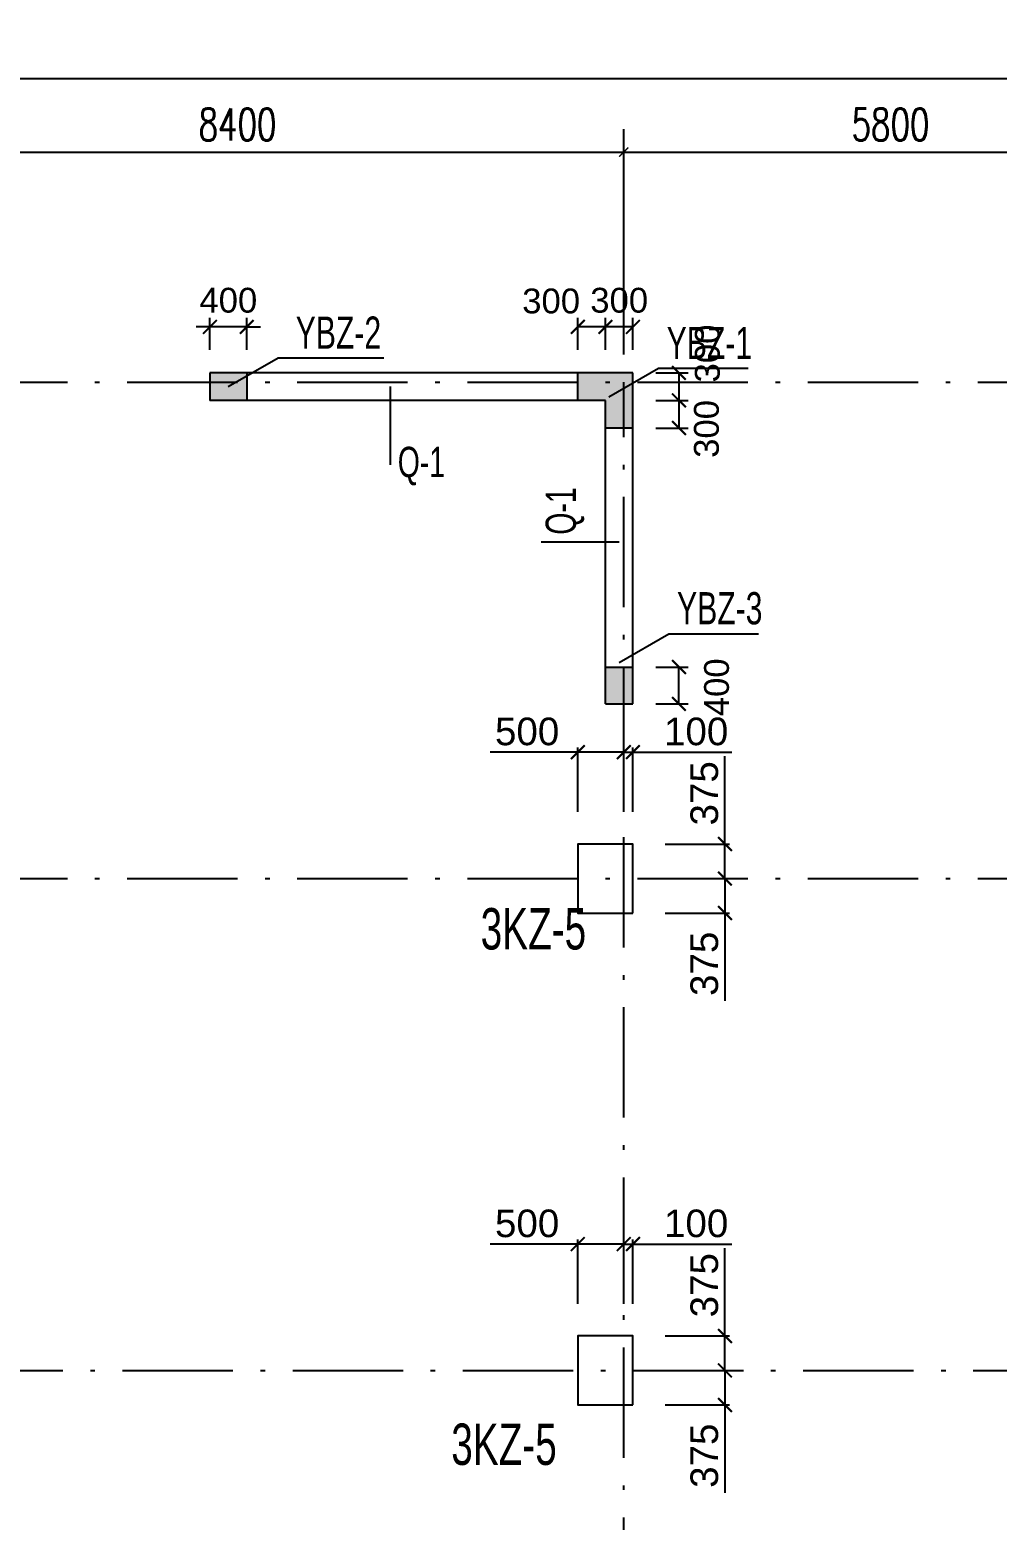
# Model space of a CAD drawing. Header units: millimetres. Extents: x -3831 to 465700, y 39900 to 106100.
# Drawn here: x 154442 to 164960, y 88922 to 105131 of the extents above; entities that cross this region are included whole.
import ezdxf

# ---------------------------------------------------------------- set-up
doc = ezdxf.new("R2010")
doc.units = ezdxf.units.MM
doc.linetypes.add('线型2', pattern=[1850, 1200, -300, 50, -300])
for name, color, linetype in [('AXIS', 3, 'Continuous'), ('BZ-name', 160, 'Continuous'), ('column_dim', 90, 'Continuous'), ('DOTE', 10, '线型2'), ('WALL-Beam', 80, 'Continuous'), ('wall_dim', 60, 'Continuous'), ('WALL_INFO', 130, 'Continuous')]:
    doc.layers.add(name, color=color, linetype=linetype)
for name, color, linetype, lineweight in [('S_Cl', 2, 'Continuous', 25), ('S_ColumFocus', 2, 'Continuous', 9), ('S_ConcWall', 3, 'Continuous', 25)]:
    doc.layers.add(name, color=color, linetype=linetype, lineweight=lineweight)
doc.styles.add('_TCH_DIM_T3', font='SIMPLEX', dxfattribs={"width": 0.705882, "bigfont": 'GBCBIG'})
doc.styles.get("Standard").update_dxf_attribs({"font": 'arial.ttf'})
doc.styles.add('xxxx', font='RIF.ttf')
doc.dimstyles.new('_TCH_ARCH&&100', dxfattribs={"dimtxt": 297.5, "dimasz": 100, "dimexe": 250, "dimexo": 300, "dimgap": 126.25, "dimtad": 1, "dimdec": 0, "dimzin": 0, "dimdsep": 46, "dimtxsty": '_TCH_DIM_T3', "dimblk": 'ARCHTICK', "dimcen": 0.09, "dimclrt": 7, "dimazin": 2, "dimtfac": 1, "dimtdec": 0, "dimtix": 1, "dimtmove": 2, "dimatfit": 3, "dimfxl": 100, "dimtolj": 1, "dimtzin": 0, "dimarcsym": 0})
doc.dimstyles.new('ISO-25', dxfattribs={"dimtxt": 2.5, "dimasz": 2.5, "dimexe": 1.25, "dimexo": 0.625, "dimtad": 1, "dimtxsty": 'Standard', "dimcen": 2.5, "dimadec": 0, "dimazin": 0, "dimtfac": 1, "dimtmove": 0, "dimatfit": 3, "dimfxl": 1, "dimarcsym": 0})

# ---------------------------------------------------------------- blocks, each defined once
blk = doc.blocks.new('_ArchTick')
at = {"color": 0, "linetype": 'ByBlock', "const_width": 0.15}
blk.add_lwpolyline([(-0.5, -0.5), (0.5, 0.5)], dxfattribs=at)
blk = doc.blocks.new('*D310')
at = {"layer": 'Defpoints', "color": 0, "transparency": 16777216}
for p in [(160700, 101900), (160700, 101400), (161000, 101400)]:
    blk.add_point(p, dxfattribs=at)
at = {"layer": 'wall_dim', "color": 0, "lineweight": -2, "transparency": 16777216}
for p, q in [((160700, 101650), (160700, 101999)), ((161000, 101650), (161000, 101999)), ((161000, 101900), (160700, 101900))]:
    blk.add_line(p, q, dxfattribs=at)
at = {"layer": 'wall_dim', "color": 0, "lineweight": -2, "transparency": 16777216, "xscale": 150, "yscale": 150, "zscale": 150, "rotation": 180}
blk.add_blockref('_ArchTick', (160700, 101900), dxfattribs=at)
at = {"layer": 'wall_dim', "color": 0, "lineweight": -2, "transparency": 16777216, "xscale": 150, "yscale": 150, "zscale": 150}
blk.add_blockref('_ArchTick', (161000, 101900), dxfattribs=at)
at = {"layer": 'wall_dim', "color": 7, "transparency": 16777216, "insert": (160850, 102187.946794), "char_height": 270, "attachment_point": 5}
blk.add_mtext('300', dxfattribs=at)
blk = doc.blocks.new('*D311')
at = {"layer": 'Defpoints', "color": 0, "transparency": 16777216}
for p in [(160400, 101900), (160400, 101400), (160700, 101400)]:
    blk.add_point(p, dxfattribs=at)
at = {"layer": 'wall_dim', "color": 0, "lineweight": -2, "transparency": 16777216}
for p, q in [((160400, 101650), (160400, 101999)), ((160700, 101650), (160700, 101999)), ((160700, 101900), (160400, 101900))]:
    blk.add_line(p, q, dxfattribs=at)
at = {"layer": 'wall_dim', "color": 0, "lineweight": -2, "transparency": 16777216, "xscale": 150, "yscale": 150, "zscale": 150, "rotation": 180}
blk.add_blockref('_ArchTick', (160400, 101900), dxfattribs=at)
at = {"layer": 'wall_dim', "color": 0, "lineweight": -2, "transparency": 16777216, "xscale": 150, "yscale": 150, "zscale": 150}
blk.add_blockref('_ArchTick', (160700, 101900), dxfattribs=at)
at = {"layer": 'wall_dim', "color": 7, "transparency": 16777216, "insert": (160110, 102180), "char_height": 270, "attachment_point": 5}
blk.add_mtext('300', dxfattribs=at)
blk = doc.blocks.new('*D266')
at = {"layer": 'Defpoints', "color": 0, "transparency": 16777216}
for p in [(161000, 101400), (161000, 101100), (161500, 101100)]:
    blk.add_point(p, dxfattribs=at)
at = {"layer": 'wall_dim', "color": 0, "lineweight": -2, "transparency": 16777216}
for p, q in [((161250, 101400), (161599, 101400)), ((161500, 101400), (161500, 101100)), ((161250, 101100), (161599, 101100))]:
    blk.add_line(p, q, dxfattribs=at)
at = {"layer": 'wall_dim', "color": 0, "lineweight": -2, "transparency": 16777216, "xscale": 150, "yscale": 150, "zscale": 150}
for p, rotation in [((161500, 101400), 90), ((161500, 101100), 270)]:
    blk.add_blockref('_ArchTick', p, dxfattribs=dict(at, rotation=rotation))
at = {"layer": 'wall_dim', "color": 7, "transparency": 16777216, "insert": (161810, 101610), "char_height": 270, "attachment_point": 5, "rotation": 90}
blk.add_mtext('300', dxfattribs=at)
blk = doc.blocks.new('*D312')
at = {"layer": 'Defpoints', "color": 0, "transparency": 16777216}
for p in [(161000, 101100), (161000, 100800), (161500, 100800)]:
    blk.add_point(p, dxfattribs=at)
at = {"layer": 'wall_dim', "color": 0, "lineweight": -2, "transparency": 16777216}
for p, q in [((161250, 101100), (161599, 101100)), ((161500, 101100), (161500, 100800)), ((161250, 100800), (161599, 100800))]:
    blk.add_line(p, q, dxfattribs=at)
at = {"layer": 'wall_dim', "color": 0, "lineweight": -2, "transparency": 16777216, "xscale": 150, "yscale": 150, "zscale": 150}
for p, rotation in [((161500, 101100), 90), ((161500, 100800), 270)]:
    blk.add_blockref('_ArchTick', p, dxfattribs=dict(at, rotation=rotation))
at = {"layer": 'wall_dim', "color": 7, "transparency": 16777216, "insert": (161800, 100790), "char_height": 270, "attachment_point": 5, "rotation": 90}
blk.add_mtext('300', dxfattribs=at)
blk = doc.blocks.new('*D313')
at = {"layer": 'Defpoints', "color": 0, "transparency": 16777216}
for p in [(161000, 98200), (161500, 98200), (161000, 97800)]:
    blk.add_point(p, dxfattribs=at)
at = {"layer": 'wall_dim', "color": 0, "lineweight": -2, "transparency": 16777216}
for p, q in [((161250, 98200), (161599, 98200)), ((161500, 97800), (161500, 98200)), ((161250, 97800), (161599, 97800))]:
    blk.add_line(p, q, dxfattribs=at)
at = {"layer": 'wall_dim', "color": 0, "lineweight": -2, "transparency": 16777216, "xscale": 150, "yscale": 150, "zscale": 150}
for p, rotation in [((161500, 98200), 90), ((161500, 97800), 270)]:
    blk.add_blockref('_ArchTick', p, dxfattribs=dict(at, rotation=rotation))
at = {"layer": 'wall_dim', "color": 7, "transparency": 16777216, "insert": (161910, 97980), "char_height": 270, "attachment_point": 5, "rotation": 90}
blk.add_mtext('400', dxfattribs=at)
blk = doc.blocks.new('*D314')
at = {"layer": 'Defpoints', "color": 0, "transparency": 16777216}
for p in [(156400, 101900), (156400, 101400), (156800, 101400)]:
    blk.add_point(p, dxfattribs=at)
at = {"layer": 'wall_dim', "color": 0, "lineweight": -2, "transparency": 16777216}
for p, q in [((156400, 101650), (156400, 101999)), ((156800, 101650), (156800, 101999)), ((156400, 101900), (156250, 101900)), ((156800, 101900), (156400, 101900)), ((156800, 101900), (156950, 101900))]:
    blk.add_line(p, q, dxfattribs=at)
at = {"layer": 'wall_dim', "color": 0, "lineweight": -2, "transparency": 16777216, "xscale": 150, "yscale": 150, "zscale": 150}
blk.add_blockref('_ArchTick', (156400, 101900), dxfattribs=at)
at = {"layer": 'wall_dim', "color": 0, "lineweight": -2, "transparency": 16777216, "xscale": 150, "yscale": 150, "zscale": 150, "rotation": 180}
blk.add_blockref('_ArchTick', (156800, 101900), dxfattribs=at)
at = {"layer": 'wall_dim', "color": 7, "transparency": 16777216, "insert": (156600, 102188), "char_height": 270, "attachment_point": 5}
blk.add_mtext('400', dxfattribs=at)
blk = doc.blocks.new('*D1730')
at = {"layer": 'column_dim', "color": 0, "lineweight": -2, "transparency": 16777216}
for p, q in [((160900, 97275), (160750, 97275)), ((160900, 96625), (160900, 97325)), ((160900, 97275), (161000, 97275)), ((161000, 96625), (161000, 97325)), ((161000, 97275), (162074, 97275))]:
    blk.add_line(p, q, dxfattribs=at)
at = {"layer": 'Defpoints', "color": 0, "transparency": 16777216}
for p in [(160900, 97275), (160900, 96275), (161000, 96275)]:
    blk.add_point(p, dxfattribs=at)
at = {"layer": 'column_dim', "color": 0, "lineweight": -2, "transparency": 16777216, "xscale": 150, "yscale": 150, "zscale": 150}
blk.add_blockref('_ArchTick', (160900, 97275), dxfattribs=at)
at = {"layer": 'column_dim', "color": 0, "lineweight": -2, "transparency": 16777216, "xscale": 150, "yscale": 150, "zscale": 150, "rotation": 180}
blk.add_blockref('_ArchTick', (161000, 97275), dxfattribs=at)
at = {"layer": 'column_dim', "color": 7, "transparency": 16777216, "insert": (161687, 97498), "char_height": 300, "attachment_point": 5}
blk.add_mtext('100', dxfattribs=at)
blk = doc.blocks.new('*D1731')
at = {"layer": 'column_dim', "color": 0, "lineweight": -2, "transparency": 16777216}
for p, q in [((160400, 97275), (159448, 97275)), ((160400, 96625), (160400, 97325)), ((160900, 97275), (160400, 97275)), ((160900, 96625), (160900, 97325))]:
    blk.add_line(p, q, dxfattribs=at)
at = {"layer": 'Defpoints', "color": 0, "transparency": 16777216}
for p in [(160900, 97275), (160400, 96275), (160900, 96275)]:
    blk.add_point(p, dxfattribs=at)
at = {"layer": 'column_dim', "color": 0, "lineweight": -2, "transparency": 16777216, "xscale": 150, "yscale": 150, "zscale": 150, "rotation": 180}
blk.add_blockref('_ArchTick', (160400, 97275), dxfattribs=at)
at = {"layer": 'column_dim', "color": 0, "lineweight": -2, "transparency": 16777216, "xscale": 150, "yscale": 150, "zscale": 150}
blk.add_blockref('_ArchTick', (160900, 97275), dxfattribs=at)
at = {"layer": 'column_dim', "color": 7, "transparency": 16777216, "insert": (159849, 97498), "char_height": 300, "attachment_point": 5}
blk.add_mtext('500', dxfattribs=at)
blk = doc.blocks.new('*D1732')
at = {"layer": 'column_dim', "color": 0, "lineweight": -2, "transparency": 16777216}
for p, q in [((161350, 95900), (162050, 95900)), ((162000, 95900), (162000, 95525)), ((161350, 95525), (162050, 95525)), ((162000, 95525), (162000, 94570))]:
    blk.add_line(p, q, dxfattribs=at)
at = {"layer": 'Defpoints', "color": 0, "transparency": 16777216}
for p in [(161000, 95900), (162000, 95900), (161000, 95525)]:
    blk.add_point(p, dxfattribs=at)
at = {"layer": 'column_dim', "color": 0, "lineweight": -2, "transparency": 16777216, "xscale": 150, "yscale": 150, "zscale": 150}
for p, rotation in [((162000, 95900), 90), ((162000, 95525), 270)]:
    blk.add_blockref('_ArchTick', p, dxfattribs=dict(at, rotation=rotation))
at = {"layer": 'column_dim', "color": 7, "transparency": 16777216, "insert": (161777, 94973), "char_height": 300, "attachment_point": 5, "rotation": 90}
blk.add_mtext('375', dxfattribs=at)
blk = doc.blocks.new('*D1733')
at = {"layer": 'column_dim', "color": 0, "lineweight": -2, "transparency": 16777216}
for p, q in [((162000, 96275), (162000, 97230)), ((161350, 96275), (162050, 96275)), ((162000, 95900), (162000, 96275)), ((161350, 95900), (162050, 95900))]:
    blk.add_line(p, q, dxfattribs=at)
at = {"layer": 'Defpoints', "color": 0, "transparency": 16777216}
for p in [(161000, 96275), (161000, 95900), (162000, 95900)]:
    blk.add_point(p, dxfattribs=at)
at = {"layer": 'column_dim', "color": 0, "lineweight": -2, "transparency": 16777216, "xscale": 150, "yscale": 150, "zscale": 150}
for p, rotation in [((162000, 96275), 90), ((162000, 95900), 270)]:
    blk.add_blockref('_ArchTick', p, dxfattribs=dict(at, rotation=rotation))
at = {"layer": 'column_dim', "color": 7, "transparency": 16777216, "insert": (161777, 96827), "char_height": 300, "attachment_point": 5, "rotation": 90}
blk.add_mtext('375', dxfattribs=at)
blk = doc.blocks.new('*D1734')
at = {"layer": 'column_dim', "color": 0, "lineweight": -2, "transparency": 16777216}
for p, q in [((160900, 91925), (160750, 91925)), ((160900, 91275), (160900, 91975)), ((160900, 91925), (161000, 91925)), ((161000, 91275), (161000, 91975)), ((161000, 91925), (162074, 91925))]:
    blk.add_line(p, q, dxfattribs=at)
at = {"layer": 'Defpoints', "color": 0, "transparency": 16777216}
for p in [(160900, 91925), (160900, 90925), (161000, 90925)]:
    blk.add_point(p, dxfattribs=at)
at = {"layer": 'column_dim', "color": 0, "lineweight": -2, "transparency": 16777216, "xscale": 150, "yscale": 150, "zscale": 150}
blk.add_blockref('_ArchTick', (160900, 91925), dxfattribs=at)
at = {"layer": 'column_dim', "color": 0, "lineweight": -2, "transparency": 16777216, "xscale": 150, "yscale": 150, "zscale": 150, "rotation": 180}
blk.add_blockref('_ArchTick', (161000, 91925), dxfattribs=at)
at = {"layer": 'column_dim', "color": 7, "transparency": 16777216, "insert": (161687, 92148), "char_height": 300, "attachment_point": 5}
blk.add_mtext('100', dxfattribs=at)
blk = doc.blocks.new('*D1735')
at = {"layer": 'column_dim', "color": 0, "lineweight": -2, "transparency": 16777216}
for p, q in [((160400, 91925), (159448, 91925)), ((160400, 91275), (160400, 91975)), ((160900, 91925), (160400, 91925)), ((160900, 91275), (160900, 91975))]:
    blk.add_line(p, q, dxfattribs=at)
at = {"layer": 'Defpoints', "color": 0, "transparency": 16777216}
for p in [(160900, 91925), (160400, 90925), (160900, 90925)]:
    blk.add_point(p, dxfattribs=at)
at = {"layer": 'column_dim', "color": 0, "lineweight": -2, "transparency": 16777216, "xscale": 150, "yscale": 150, "zscale": 150, "rotation": 180}
blk.add_blockref('_ArchTick', (160400, 91925), dxfattribs=at)
at = {"layer": 'column_dim', "color": 0, "lineweight": -2, "transparency": 16777216, "xscale": 150, "yscale": 150, "zscale": 150}
blk.add_blockref('_ArchTick', (160900, 91925), dxfattribs=at)
at = {"layer": 'column_dim', "color": 7, "transparency": 16777216, "insert": (159849, 92148), "char_height": 300, "attachment_point": 5}
blk.add_mtext('500', dxfattribs=at)
blk = doc.blocks.new('*D1736')
at = {"layer": 'column_dim', "color": 0, "lineweight": -2, "transparency": 16777216}
for p, q in [((161350, 90550), (162050, 90550)), ((162000, 90550), (162000, 90175)), ((161350, 90175), (162050, 90175)), ((162000, 90175), (162000, 89220))]:
    blk.add_line(p, q, dxfattribs=at)
at = {"layer": 'Defpoints', "color": 0, "transparency": 16777216}
for p in [(161000, 90550), (162000, 90550), (161000, 90175)]:
    blk.add_point(p, dxfattribs=at)
at = {"layer": 'column_dim', "color": 0, "lineweight": -2, "transparency": 16777216, "xscale": 150, "yscale": 150, "zscale": 150}
for p, rotation in [((162000, 90550), 90), ((162000, 90175), 270)]:
    blk.add_blockref('_ArchTick', p, dxfattribs=dict(at, rotation=rotation))
at = {"layer": 'column_dim', "color": 7, "transparency": 16777216, "insert": (161777, 89623), "char_height": 300, "attachment_point": 5, "rotation": 90}
blk.add_mtext('375', dxfattribs=at)
blk = doc.blocks.new('*D1737')
at = {"layer": 'column_dim', "color": 0, "lineweight": -2, "transparency": 16777216}
for p, q in [((162000, 90925), (162000, 91880)), ((161350, 90925), (162050, 90925)), ((162000, 90550), (162000, 90925)), ((161350, 90550), (162050, 90550))]:
    blk.add_line(p, q, dxfattribs=at)
at = {"layer": 'Defpoints', "color": 0, "transparency": 16777216}
for p in [(161000, 90925), (161000, 90550), (162000, 90550)]:
    blk.add_point(p, dxfattribs=at)
at = {"layer": 'column_dim', "color": 0, "lineweight": -2, "transparency": 16777216, "xscale": 150, "yscale": 150, "zscale": 150}
for p, rotation in [((162000, 90925), 90), ((162000, 90550), 270)]:
    blk.add_blockref('_ArchTick', p, dxfattribs=dict(at, rotation=rotation))
at = {"layer": 'column_dim', "color": 7, "transparency": 16777216, "insert": (161777, 91477), "char_height": 300, "attachment_point": 5, "rotation": 90}
blk.add_mtext('375', dxfattribs=at)
blk = doc.blocks.new('*D2355')
at = {"layer": 'AXIS', "color": 0, "lineweight": -2, "transparency": 16777216}
for p, q in [((100000, 101600), (100000, 104850)), ((172500, 101600), (172500, 104850)), ((100000, 104600), (172500, 104600))]:
    blk.add_line(p, q, dxfattribs=at)
at = {"layer": 'Defpoints', "color": 0, "transparency": 16777216}
for p in [(172500, 104600), (100000, 101300), (172500, 101300)]:
    blk.add_point(p, dxfattribs=at)
at = {"layer": 'AXIS', "color": 0, "lineweight": -2, "transparency": 16777216, "xscale": 100, "yscale": 100, "zscale": 100, "rotation": 180}
blk.add_blockref('_ArchTick', (100000, 104600), dxfattribs=at)
at = {"layer": 'AXIS', "color": 0, "lineweight": -2, "transparency": 16777216, "xscale": 100, "yscale": 100, "zscale": 100}
blk.add_blockref('_ArchTick', (172500, 104600), dxfattribs=at)
at = {"layer": 'AXIS', "color": 7, "transparency": 16777216, "insert": (136250, 104901.25), "char_height": 350, "attachment_point": 5, "style": '_TCH_DIM_T3'}
blk.add_mtext('\\A1;72500', dxfattribs=at)
blk = doc.blocks.new('*D2364')
at = {"layer": 'AXIS', "color": 0, "lineweight": -2, "transparency": 16777216}
for p, q in [((152500, 101600), (152500, 104050)), ((160900, 101600), (160900, 104050)), ((152500, 103800), (160900, 103800))]:
    blk.add_line(p, q, dxfattribs=at)
at = {"layer": 'Defpoints', "color": 0, "transparency": 16777216}
for p in [(160900, 103800), (152500, 101300), (160900, 101300)]:
    blk.add_point(p, dxfattribs=at)
at = {"layer": 'AXIS', "color": 0, "lineweight": -2, "transparency": 16777216, "xscale": 100, "yscale": 100, "zscale": 100, "rotation": 180}
blk.add_blockref('_ArchTick', (152500, 103800), dxfattribs=at)
at = {"layer": 'AXIS', "color": 0, "lineweight": -2, "transparency": 16777216, "xscale": 100, "yscale": 100, "zscale": 100}
blk.add_blockref('_ArchTick', (160900, 103800), dxfattribs=at)
at = {"layer": 'AXIS', "color": 7, "transparency": 16777216, "insert": (156700, 104101.25), "char_height": 350, "attachment_point": 5, "style": '_TCH_DIM_T3'}
blk.add_mtext('\\A1;8400', dxfattribs=at)
blk = doc.blocks.new('*D2365')
at = {"layer": 'AXIS', "color": 0, "lineweight": -2, "transparency": 16777216}
for p, q in [((160900, 101600), (160900, 104050)), ((166700, 101600), (166700, 104050)), ((160900, 103800), (166700, 103800))]:
    blk.add_line(p, q, dxfattribs=at)
at = {"layer": 'Defpoints', "color": 0, "transparency": 16777216}
for p in [(166700, 103800), (160900, 101300), (166700, 101300)]:
    blk.add_point(p, dxfattribs=at)
at = {"layer": 'AXIS', "color": 0, "lineweight": -2, "transparency": 16777216, "xscale": 100, "yscale": 100, "zscale": 100, "rotation": 180}
blk.add_blockref('_ArchTick', (160900, 103800), dxfattribs=at)
at = {"layer": 'AXIS', "color": 0, "lineweight": -2, "transparency": 16777216, "xscale": 100, "yscale": 100, "zscale": 100}
blk.add_blockref('_ArchTick', (166700, 103800), dxfattribs=at)
at = {"layer": 'AXIS', "color": 7, "transparency": 16777216, "insert": (163800, 104101.25), "char_height": 350, "attachment_point": 5, "style": '_TCH_DIM_T3'}
blk.add_mtext('\\A1;5800', dxfattribs=at)

msp = doc.modelspace()

# ---------------------------------------------------------------- hatches: boundary and pattern name
at = {"layer": 'WALL-Beam', "true_color": 0x636466}
h = msp.add_hatch(color=251, dxfattribs=at)
h.dxf.hatch_style = 1
h.paths.add_polyline_path([(156400, 101400), (156400, 101100), (156800, 101100), (156800, 101400)])
h = msp.add_hatch(color=251, dxfattribs=at)
h.dxf.hatch_style = 1
h.paths.add_polyline_path([(161000, 101400), (160400, 101400), (160400, 101100), (160700, 101100), (160700, 100800), (161000, 100800)])
h = msp.add_hatch(color=251, dxfattribs=at)
h.dxf.hatch_style = 1
h.paths.add_polyline_path([(160700, 97800), (161000, 97800), (161000, 98200), (160700, 98200)])

# ---------------------------------------------------------------- linework, layer by layer
at = {"layer": 'BZ-name'}
for points in [[(156600, 101250), (157141.26562, 101562.5), (158291.26562, 101562.5)], [(160737.5, 101137.5), (161278.76562, 101450), (162253.76562, 101450)], [(160850, 98250), (161391.26562, 98562.5), (162366.26562, 98562.5)]]:
    msp.add_lwpolyline(points, dxfattribs=at)
at = {"layer": 'DOTE'}
for p, q in [((100000, 101300), (172500, 101300)), ((160900, 60000), (160900, 101300)), ((100000, 95900), (172500, 95900)), ((131400, 90550), (172500, 90550))]:
    msp.add_line(p, q, dxfattribs=at)
at = {"layer": 'S_Cl'}
for points in [[(161000, 95525), (161000, 96275), (160400, 96275), (160400, 95525)], [(161000, 90175), (161000, 90925), (160400, 90925), (160400, 90175)]]:
    msp.add_lwpolyline(points, close=True, dxfattribs=at)
at = {"layer": 'S_ConcWall'}
for p, q in [((161000, 101400), (156400, 101400)), ((156400, 101400), (156400, 101100)), ((156800, 101400), (156800, 101100)), ((160400, 101100), (160400, 101400)), ((161000, 97800), (161000, 101400)), ((160700, 101100), (156400, 101100)), ((160700, 97800), (160700, 101100)), ((161000, 100800), (160700, 100800)), ((160700, 98200), (161000, 98200)), ((160700, 97800), (161000, 97800))]:
    msp.add_line(p, q, dxfattribs=at)
at = {"layer": 'WALL_INFO'}
for p, q in [((158360, 101250), (158360, 100400)), ((160850, 99560), (160000, 99560))]:
    msp.add_line(p, q, dxfattribs=at)

# ---------------------------------------------------------------- texts
at = {"layer": 'BZ-name', "char_height": 350, "attachment_point": 5, "style": 'xxxx'}
for s, insert, width in [('{\\W0.7;YBZ-2}', (157797.14062, 101837.5), 988.25), ('{\\W0.7;YBZ-1}', (161830.82812, 101725), 845.875), ('{\\W0.7;YBZ-3}', (161943.32812, 98837.5), 845.875)]:
    msp.add_mtext(s, dxfattribs=dict(at, insert=insert, width=width))
at = {"layer": 'S_ColumFocus', "char_height": 450, "width": 1013.375, "attachment_point": 5, "style": 'xxxx'}
for insert in [(159917.33697, 95350.64027), (159597.67096, 89744.37245)]:
    msp.add_mtext('{\\W0.7;3KZ-5}', dxfattribs=dict(at, insert=insert))
at = {"layer": 'WALL_INFO', "insert": (158442.51397, 100595.85196), "char_height": 330, "width": 282.972067, "attachment_point": 1, "style": 'xxxx'}
msp.add_mtext('\\W0.7000;Q-1', dxfattribs=at)
at = {"layer": 'WALL_INFO', "insert": (160050, 99640), "char_height": 330, "width": 206.3338065, "attachment_point": 1, "rotation": 89.999998465, "style": 'xxxx'}
msp.add_mtext('\\W0.7000;Q-1', dxfattribs=at)

# ---------------------------------------------------------------- dimensions: what is measured, and where the dimension line sits
at = {"layer": 'AXIS'}
for p1, p2, distance, picture, middle in [((100000, 101300), (172500, 101300), 3300, '*D2355', (136250, 104901.25)), ((152500, 101300), (160900, 101300), 2500, '*D2364', (156700, 104101.25)), ((160900, 101300), (166700, 101300), 2500, '*D2365', (163800, 104101.25))]:
    dim = msp.add_aligned_dim(p1=p1, p2=p2, distance=distance, dimstyle='_TCH_ARCH&&100', override={"dimtxt": 350}, dxfattribs=at)
    dim.commit()
    dim.dimension.update_dxf_attribs({"geometry": picture, "text_midpoint": middle})
at = {"layer": 'column_dim'}
for p1, p2, distance, picture, middle in [((160400, 96275), (160900, 96275), 1000, '*D1731', (159849.09959, 97498.1719)), ((161000, 96275), (160900, 96275), -1000, '*D1730', (161686.78035, 97498.1719)), ((161000, 96275), (161000, 95900), 1000, '*D1733', (161776.72578, 96827.4352)), ((161000, 95525), (161000, 95900), -1000, '*D1732', (161776.72578, 94972.5648)), ((160400, 90925), (160900, 90925), 1000, '*D1735', (159849.09959, 92148.1719)), ((161000, 90925), (160900, 90925), -1000, '*D1734', (161686.78035, 92148.1719)), ((161000, 90925), (161000, 90550), 1000, '*D1737', (161776.72578, 91477.4352)), ((161000, 90175), (161000, 90550), -1000, '*D1736', (161776.72578, 89622.5648))]:
    dim = msp.add_aligned_dim(p1=p1, p2=p2, distance=distance, dimstyle='ISO-25', override={"dimtxt": 300, "dimasz": 150, "dimexe": 50, "dimexo": 350, "dimgap": 70, "dimjust": 1, "dimblk1": 'ArchTick', "dimblk2": 'ArchTick', "dimsah": 1, "dimclrt": 7}, dxfattribs=at)
    dim.commit()
    dim.dimension.update_dxf_attribs({"geometry": picture, "text_midpoint": middle})
at = {"layer": 'wall_dim'}
dim = msp.add_linear_dim(base=(156400, 101900), p1=(156800, 101400), p2=(156400, 101400), angle=180, dimstyle='ISO-25', override={"dimtxt": 270, "dimasz": 150, "dimexe": 99, "dimexo": 250, "dimgap": 150, "dimblk1": 'ArchTick', "dimblk2": 'ArchTick', "dimsah": 1, "dimclrt": 7, "dimtix": 1, "dimtofl": 1, "dimtmove": 2}, dxfattribs=at)
dim.commit()
dim.dimension.update_dxf_attribs({"geometry": '*D314', "text_midpoint": (156600, 102187.85471)})
for base, p1, p2, angle, picture, middle in [((160400, 101900), (160700, 101400), (160400, 101400), 180, '*D311', (160110, 102180)), ((160700, 101900), (161000, 101400), (160700, 101400), 180, '*D310', (160850, 102187.94679)), ((161500, 101100), (161000, 101400), (161000, 101100), 90, '*D266', (161810, 101610)), ((161500, 100800), (161000, 101100), (161000, 100800), 90, '*D312', (161800, 100790)), ((161500, 98200), (161000, 97800), (161000, 98200), 90, '*D313', (161910, 97980))]:
    dim = msp.add_linear_dim(base=base, p1=p1, p2=p2, angle=angle, dimstyle='ISO-25', override={"dimtxt": 270, "dimasz": 150, "dimexe": 99, "dimexo": 250, "dimgap": 150, "dimblk1": 'ArchTick', "dimblk2": 'ArchTick', "dimsah": 1, "dimclrt": 7, "dimtix": 1, "dimtmove": 2}, dxfattribs=at)
    dim.commit()
    dim.dimension.update_dxf_attribs({"geometry": picture, "text_midpoint": middle, "dimtype": 160})

doc.saveas('drawing.dxf')
